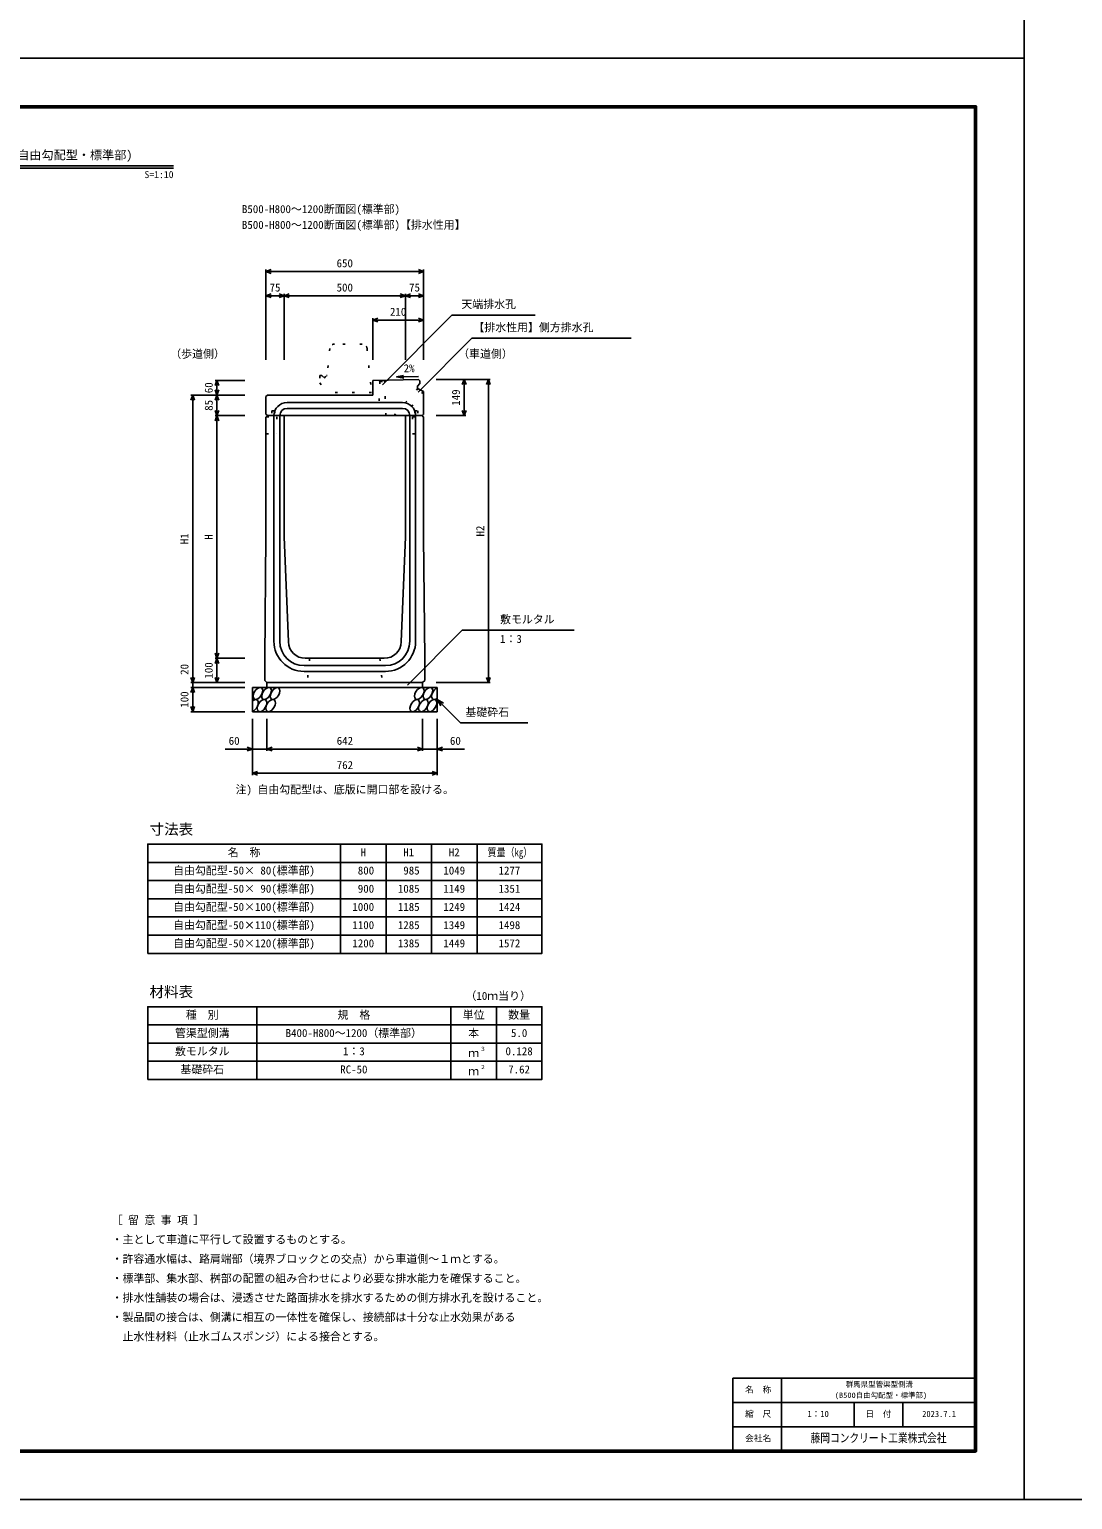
# Model space of a CAD drawing. Units: millimetres, scale not verified. Extents: x -12600 to 12600, y -5940 to 5940.
# Drawn here: x -8300 to -4000, y -5940 to 119 of the extents above; entities that cross this region are included whole.
import ezdxf
from ezdxf.enums import TextEntityAlignment as Align

# ---------------------------------------------------------------- set-up
doc = ezdxf.new("R2010")
doc.units = ezdxf.units.MM
doc.header["$LTSCALE"] = 40
doc.linetypes.add('DOTTED', pattern=[1.75, 0.25, -1.5])
for name, color, linetype, lineweight in [('0-0_DIM', 7, 'Continuous', 25), ('0-1_Defpoints', 5, 'Continuous', 25), ('0-2_HATCH', 6, 'Continuous', 25), ('0-3_HYO', 3, 'Continuous', 25), ('0-4_HYO2', 4, 'Continuous', 25), ('0-5_OUTLINE', 3, 'Continuous', 25), ('0-6_OUTLINE2', 4, 'DOTTED', 25), ('0-7_TXT', 7, 'Continuous', 25), ('0-8_WAKU', 3, 'Continuous', 25), ('0-9_WAKU-LINE', 7, 'Continuous', 25)]:
    doc.layers.add(name, color=color, linetype=linetype, lineweight=lineweight)
doc.layers.add('0-A_WAKU-TXT', color=7, linetype='Continuous')
doc.styles.add('ＭＳ ゴシック', font='')
doc.styles.get('ＭＳ ゴシック').set_extended_font_data('MS Gothic')

msp = doc.modelspace()

# ---------------------------------------------------------------- linework, layer by layer
at = {"layer": '0-0_DIM'}
for p, q in [((-7325, -871.3), (-7325, -1242.94)), ((-6675, -878.8), (-7325, -878.8)), ((-6675, -871.3), (-6675, -1242.94)), ((-7250, -978.8), (-7325, -978.8)), ((-7250, -971.3), (-7250, -1242.94)), ((-7250, -978.8), (-6750, -978.8)), ((-6750, -971.3), (-6750, -1242.94)), ((-6750, -978.8), (-6675, -978.8)), ((-6885, -1071.3), (-6885, -1242.94)), ((-6675, -1078.8), (-6885, -1078.8)), ((-6845.1, -1345.41), (-6558.47, -1058.78)), ((-6558.47, -1058.78), (-6215.36, -1058.78)), ((-6698.17, -1376.24), (-6476.03, -1154.1)), ((-6476.03, -1154.1), (-5820.13, -1154.1)), ((-7534.5, -1327.94), (-7412, -1327.94)), ((-7527, -1327.94), (-7527, -1387.94)), ((-6400.5, -1323.94), (-6623, -1323.94)), ((-6508, -1323.94), (-6508, -1472.94)), ((-6408, -1323.94), (-6408, -2572.94)), ((-7634.5, -1387.94), (-7412, -1387.94)), ((-7627, -1387.94), (-7627, -2572.94)), ((-7527, -1472.94), (-7527, -1387.94)), ((-7534.5, -1472.94), (-7412, -1472.94)), ((-7527, -1472.94), (-7527, -2472.94)), ((-6500.5, -1472.94), (-6623, -1472.94)), ((-6741.89, -2583.75), (-6515.66, -2357.52)), ((-6515.66, -2357.52), (-6054.19, -2357.52)), ((-7534.5, -2472.94), (-7412, -2472.94)), ((-7527, -2472.94), (-7527, -2572.94)), ((-7634.5, -2572.94), (-7412, -2572.94)), ((-7634.5, -2592.94), (-7412, -2592.94)), ((-7627, -2572.94), (-7627, -2592.94)), ((-7627, -2592.94), (-7627, -2692.94)), ((-6400.5, -2572.94), (-6623, -2572.94)), ((-6619, -2642.94), (-6523.24, -2738.7)), ((-6619, -2642.94), (-6593.02, -2657.94)), ((-6619, -2642.94), (-6604, -2668.92)), ((-7634.5, -2692.94), (-7412, -2692.94)), ((-7381, -2954.31), (-7381, -2722.94)), ((-7321, -2854.31), (-7321, -2722.94)), ((-6679, -2854.31), (-6679, -2722.94)), ((-6619, -2954.31), (-6619, -2722.94)), ((-6523.24, -2738.7), (-6245.69, -2738.7)), ((-7381, -2846.81), (-7492.79, -2846.81)), ((-7381, -2846.81), (-7321, -2846.81)), ((-7321, -2846.81), (-6679, -2846.81)), ((-6619, -2846.81), (-6679, -2846.81)), ((-6619, -2846.81), (-6507.21, -2846.81)), ((-7381, -2946.81), (-6619, -2946.81))]:
    msp.add_line(p, q, dxfattribs=at)
for points in [[(-7303.86, -886.5), (-7325, -878.8), (-7303.86, -871.11)], [(-6696.14, -871.11), (-6675, -878.8), (-6696.14, -886.5)], [(-7303.86, -971.11), (-7325, -978.8), (-7303.86, -986.5)], [(-7271.14, -971.11), (-7250, -978.8), (-7271.14, -986.5)], [(-7228.86, -986.5), (-7250, -978.8), (-7228.86, -971.11)], [(-6771.14, -971.11), (-6750, -978.8), (-6771.14, -986.5)], [(-6728.86, -971.11), (-6750, -978.8), (-6728.86, -986.5)], [(-6696.14, -971.11), (-6675, -978.8), (-6696.14, -986.5)], [(-6863.86, -1071.11), (-6885, -1078.8), (-6863.86, -1086.5)], [(-6696.14, -1071.11), (-6675, -1078.8), (-6696.14, -1086.5)], [(-7534.7, -1349.09), (-7527, -1327.94), (-7519.3, -1349.09)], [(-6515.7, -1345.09), (-6508, -1323.94), (-6500.3, -1345.09)], [(-6415.7, -1345.09), (-6408, -1323.94), (-6400.3, -1345.09)], [(-7619.3, -1409.09), (-7627, -1387.94), (-7634.7, -1409.09)], [(-7519.3, -1366.8), (-7527, -1387.94), (-7534.7, -1366.8)], [(-7534.7, -1409.09), (-7527, -1387.94), (-7519.3, -1409.09)], [(-7534.7, -1451.8), (-7527, -1472.94), (-7519.3, -1451.8)], [(-6515.7, -1451.8), (-6508, -1472.94), (-6500.3, -1451.8)], [(-7534.7, -1494.09), (-7527, -1472.94), (-7519.3, -1494.09)], [(-7519.3, -2451.8), (-7527, -2472.94), (-7534.7, -2451.8)], [(-7534.7, -2494.09), (-7527, -2472.94), (-7519.3, -2494.09)], [(-7619.3, -2551.8), (-7627, -2572.94), (-7634.7, -2551.8)], [(-7619.3, -2614.09), (-7627, -2592.94), (-7634.7, -2614.09)], [(-7519.3, -2551.8), (-7527, -2572.94), (-7534.7, -2551.8)], [(-6415.7, -2551.8), (-6408, -2572.94), (-6400.3, -2551.8)], [(-7619.3, -2671.8), (-7627, -2692.94), (-7634.7, -2671.8)], [(-7402.14, -2839.11), (-7381, -2846.81), (-7402.14, -2854.5)], [(-7299.86, -2854.5), (-7321, -2846.81), (-7299.86, -2839.11)], [(-6700.14, -2839.11), (-6679, -2846.81), (-6700.14, -2854.5)], [(-6597.86, -2839.11), (-6619, -2846.81), (-6597.86, -2854.5)], [(-7359.86, -2954.5), (-7381, -2946.81), (-7359.86, -2939.11)], [(-6640.14, -2939.11), (-6619, -2946.81), (-6640.14, -2954.5)]]:
    msp.add_lwpolyline(points, dxfattribs=at)
at = {"layer": '0-1_Defpoints'}
for points in [[(-4200, -5940), (12600, -5940), (12600, 5940), (-4200, 5940)], [(-12600, -5940), (-4200, -5940), (-4200, 0), (-12600, 0)]]:
    msp.add_lwpolyline(points, close=True, dxfattribs=at)
at = {"layer": '0-2_HATCH'}
for centre in [(-7358.11, -2617.94), (-7322.63, -2617.94), (-7287.16, -2617.94), (-6692.95, -2617.94), (-6657.48, -2617.94), (-7341.23, -2667.94), (-7305.75, -2667.94), (-6711.55, -2667.94), (-6676.07, -2667.94), (-6640.59, -2667.94)]:
    msp.add_ellipse(centre, major_axis=(14.54, 23.54), ratio=0.5792, dxfattribs=at)
for centre, start_param, end_param in [((-6622, -2617.94), 0.6666252, 4.1103269), ((-7376.7, -2667.94), 3.7419964, 7.318141)]:
    msp.add_ellipse(centre, major_axis=(14.54, 23.54), ratio=0.5792, start_param=start_param, end_param=end_param, dxfattribs=at)
at = {"layer": '0-3_HYO'}
for p, q in [((-7017.5, -3238.87), (-7017.5, -3688.87)), ((-6830, -3238.87), (-6830, -3688.87)), ((-6642.5, -3238.87), (-6642.5, -3688.87)), ((-6455, -3238.87), (-6455, -3688.87)), ((-7812.5, -3313.87), (-6187.5, -3313.87)), ((-7362.5, -3908.65), (-7362.5, -4208.65)), ((-6562.5, -3908.65), (-6562.5, -4208.65)), ((-6375, -3908.65), (-6375, -4208.65)), ((-7812.5, -3983.65), (-6187.5, -3983.65))]:
    msp.add_line(p, q, dxfattribs=at)
for points in [[(-7812.5, -3688.87), (-6187.5, -3688.87), (-6187.5, -3238.87), (-7812.5, -3238.87)], [(-7812.5, -4208.65), (-6187.5, -4208.65), (-6187.5, -3908.65), (-7812.5, -3908.65)]]:
    msp.add_lwpolyline(points, close=True, dxfattribs=at)
at = {"layer": '0-4_HYO2'}
for p, q in [((-7812.5, -3388.87), (-6187.5, -3388.87)), ((-7812.5, -3463.87), (-6187.5, -3463.87)), ((-7812.5, -3538.87), (-6187.5, -3538.87)), ((-7812.5, -3613.87), (-6187.5, -3613.87)), ((-7812.5, -4058.65), (-6187.5, -4058.65)), ((-7812.5, -4133.65), (-6187.5, -4133.65))]:
    msp.add_line(p, q, dxfattribs=at)
at = {"layer": '0-5_OUTLINE', "linetype": 'DOTTED'}
for p, q in [((-7061.81, -1195.99), (-7073, -1307.94)), ((-6928.1, -1177.94), (-7041.9, -1177.94)), ((-6908.2, -1195.95), (-6890, -1377.94)), ((-7103, -1307.94), (-7103, -1337.94)), ((-7103, -1307.94), (-7095, -1307.94)), ((-7103, -1337.94), (-7080, -1377.94)), ((-6890, -1377.94), (-7080, -1377.94))]:
    msp.add_line(p, q, dxfattribs=at)
at = {"layer": '0-5_OUTLINE'}
for p, q in [((-6885, -1327.94), (-6696, -1324.34)), ((-6885, -1327.94), (-6885, -1387.94)), ((-6696, -1324.34), (-6691, -1329.25)), ((-6691, -1329.25), (-6691, -1340.94)), ((-7325, -1393.94), (-7319, -1387.94)), ((-7319, -1387.94), (-6885, -1387.94)), ((-6700, -1350.94), (-6691, -1340.94)), ((-6700, -1350.94), (-6700, -1360.94)), ((-6700, -1360.94), (-6675, -1373.94)), ((-7325, -1393.94), (-7325, -1466.94)), ((-7325, -1466.94), (-7319, -1472.94)), ((-7325, -1478.94), (-7319, -1472.94)), ((-7325, -1972.94), (-7325, -1478.94)), ((-6681, -1472.94), (-7319, -1472.94)), ((-7250, -1472.94), (-7250, -1972.94)), ((-6750, -1472.94), (-6750, -1972.94)), ((-6681, -1472.94), (-6675, -1478.94)), ((-6675, -1478.94), (-6675, -1972.94)), ((-7325, -1972.94), (-7330, -2472.94)), ((-7250, -1972.94), (-7232.69, -2405.74)), ((-6750, -1972.94), (-6767.31, -2405.74)), ((-6675, -1972.94), (-6670, -2472.94)), ((-7330, -2563.94), (-7330, -2472.94)), ((-6837.26, -2472.94), (-7162.74, -2472.94)), ((-6670, -2563.94), (-6670, -2472.94)), ((-7381, -2592.94), (-6619, -2592.94)), ((-7381, -2692.94), (-7381, -2592.94)), ((-7330, -2563.94), (-7321, -2572.94)), ((-6679, -2572.94), (-7321, -2572.94)), ((-7321, -2572.94), (-7321, -2592.94)), ((-6679, -2572.94), (-6670, -2563.94)), ((-6679, -2572.94), (-6679, -2592.94)), ((-6619, -2692.94), (-6619, -2592.94)), ((-7381, -2692.94), (-6619, -2692.94))]:
    msp.add_line(p, q, dxfattribs=at)
at = {"layer": '0-5_OUTLINE', "linetype": 'DOTTED'}
msp.add_lwpolyline([(-7095, -1307.94), (-7085, -1317.94), (-7075, -1307.94), (-7073, -1307.94)], dxfattribs=at)
at = {"layer": '0-5_OUTLINE'}
msp.add_lwpolyline([(-6681, -1472.94), (-6675, -1466.94), (-6675, -1373.94)], dxfattribs=at)
at = {"layer": '0-5_OUTLINE', "linetype": 'DOTTED'}
for centre, start, end in [((-7041.9, -1197.94), 90, 174.40835), ((-6928.1, -1197.94), 4.08463, 90)]:
    msp.add_arc(centre, 20, start, end, dxfattribs=at)
at = {"layer": '0-5_OUTLINE'}
for centre, start, end in [((-7162.74, -2402.94), 182.29061, 270.36797), ((-6837.26, -2402.94), 270, 357.70939)]:
    msp.add_arc(centre, 70, start, end, dxfattribs=at)
at = {"layer": '0-6_OUTLINE2'}
for p, q in [((-6855, -1331.7), (-6861.5, -1472.94)), ((-6855, -1331.7), (-6857.47, -1327.42)), ((-6855, -1331.7), (-6837, -1331.7)), ((-6837, -1331.7), (-6834.27, -1326.98)), ((-6830.5, -1472.94), (-6837, -1331.7)), ((-6797.09, -1472.94), (-6698.55, -1361.7)), ((-6676.61, -1373.11), (-6754.07, -1472.94)), ((-7301, -1452.44), (-7289, -1452.44)), ((-7301, -1452.44), (-7301, -1477.44)), ((-7289, -1452.44), (-7289, -1477.44)), ((-6711, -1452.44), (-6699, -1452.44)), ((-6711, -1452.44), (-6711, -1477.44)), ((-6699, -1452.44), (-6699, -1477.44)), ((-7323.5, -1477.44), (-7280, -1477.44)), ((-7280, -1477.44), (-7280, -1547.94)), ((-6720.55, -1477.44), (-6720.55, -1547.94)), ((-6720.55, -1477.44), (-6676.5, -1477.44)), ((-7325, -1547.94), (-7280, -1547.94)), ((-6720.55, -1547.94), (-6675, -1547.94)), ((-7145, -2472.94), (-7155, -2572.94)), ((-6855, -2472.94), (-6845, -2572.94))]:
    msp.add_line(p, q, dxfattribs=at)
at = {"layer": '0-6_OUTLINE2', "linetype": 'Continuous'}
for p, q in [((-6762, -1418.94), (-7238, -1418.94)), ((-6762, -1442.94), (-7238, -1442.94)), ((-7292, -1472.94), (-7292, -2402.94)), ((-7268, -1472.94), (-7268, -2402.94)), ((-6732, -1472.94), (-6732, -2402.94)), ((-6708, -1472.94), (-6708, -2402.94)), ((-6832, -2502.94), (-7168, -2502.94)), ((-6832, -2526.94), (-7168, -2526.94))]:
    msp.add_line(p, q, dxfattribs=at)
for centre, radius, start, end in [((-7238, -1472.94), 54, 90, 180), ((-7238, -1472.94), 30, 90, 180), ((-6762, -1472.94), 54, 0, 90), ((-6762, -1472.94), 30, 0, 90), ((-7168, -2402.94), 124, 180, 270), ((-7168, -2402.94), 100, 180, 270), ((-6832, -2402.94), 100, 270, 0), ((-6832, -2402.94), 124, 270, 0)]:
    msp.add_arc(centre, radius, start, end, dxfattribs=at)
at = {"layer": '0-7_TXT'}
for p, q in [((-9094.18, -442.8), (-7705.82, -442.8)), ((-9094.18, -452.4), (-7705.82, -452.4)), ((-6786.83, -1313.5), (-6757.19, -1318.15))]:
    msp.add_line(p, q, dxfattribs=at)
msp.add_lwpolyline([(-6696.41, -1311.78), (-6786.83, -1313.5), (-6757.39, -1307.73)], dxfattribs=at)
at = {"layer": '0-8_WAKU'}
for p, q in [((-5400, -5440), (-4400, -5440)), ((-5400, -5740), (-5400, -5440))]:
    msp.add_line(p, q, dxfattribs=at)
at = {"layer": '0-8_WAKU', "lineweight": 50}
msp.add_lwpolyline([(-12400, -5740), (-4400, -5740), (-4400, -200), (-12400, -200)], close=True, dxfattribs=at)
at = {"layer": '0-9_WAKU-LINE'}
for p, q in [((-5200, -5740), (-5200, -5440)), ((-5400, -5540), (-4400, -5540)), ((-4900, -5640), (-4900, -5540)), ((-4700, -5640), (-4700, -5540)), ((-5400, -5640), (-4400, -5640))]:
    msp.add_line(p, q, dxfattribs=at)

# ---------------------------------------------------------------- texts
at = {"layer": '0-0_DIM', "style": 'ＭＳ ゴシック'}
for s, p in [('650', (-7033.75, -871.3)), ('75', (-7310, -971.3)), ('500', (-7033.75, -971.3)), ('75', (-6735, -971.3)), ('210', (-6813.75, -1071.3)), ('天端排水孔', (-6519.36, -1040.04)), ('【排水性用】側方排水孔', (-6469.84, -1135.36)), ('（歩道側）', (-7719.39, -1244.65)), ('（車道側）', (-6532.57, -1244.65)), ('敷モルタル', (-6360.06, -2338.78)), ('1：3', (-6360.06, -2419.47)), ('基礎砕石', (-6502.68, -2721.53)), ('60', (-7478.5, -2839.31)), ('642', (-7033.22, -2839.31)), ('60', (-6566.5, -2839.31)), ('762', (-7033.22, -2939.31))]:
    msp.add_text(s, height=32.99, dxfattribs=at).set_placement(p, align=Align.BOTTOM_LEFT)
for s, p in [('60', (-7534.5, -1380.44)), ('149', (-6515.5, -1432.19)), ('85', (-7534.5, -1452.94)), ('H2', (-6415.5, -1970.94)), ('H1', (-7634.5, -2002.94)), ('H', (-7534.5, -1984.19)), ('20', (-7634.5, -2541.13)), ('100', (-7534.5, -2556.69)), ('100', (-7634.5, -2676.69))]:
    msp.add_text(s, height=32.99, rotation=90, dxfattribs=at).set_placement(p, align=Align.BOTTOM_LEFT)
at = {"layer": '0-7_TXT', "style": 'ＭＳ ゴシック'}
for s, height, p in [('群馬県型管渠型側溝(B500自由勾配型・標準部)', 36.66, (-8925, -427.8)), ('S', 29.33, (-7825.82, -502.8)), ('=', 29.33, (-7805.82, -502.8)), ('1', 29.33, (-7785.82, -502.8)), (':', 29.33, (-7765.82, -502.8)), ('1', 29.33, (-7745.82, -502.8)), ('0', 29.33, (-7725.82, -502.8)), ('B500-H800～1200断面図(標準部)', 32.99, (-7423.96, -648.2)), ('B500-H800～1200断面図(標準部)【排水性用】', 32.99, (-7423.96, -713.07)), ('2%', 32.99, (-6757.26, -1304.17)), ('注) 自由勾配型は、底版に開口部を設ける。', 32.99, (-7450, -3040)), ('寸法表', 43.99, (-7805, -3212.62)), ('名\u3000称', 32.99, (-7482.5, -3298.87)), ('H', 32.99, (-6935, -3298.87)), ('H1', 32.99, (-6758.75, -3298.87)), ('H2', 32.99, (-6571.25, -3298.87)), ('自由勾配型-50× 80(標準部)', 32.99, (-7707.5, -3373.87)), (' 800', 32.99, (-6968.75, -3373.87)), (' 985', 32.99, (-6781.25, -3373.87)), ('1049', 32.99, (-6593.75, -3373.87)), ('1277', 32.99, (-6366.25, -3373.87)), ('自由勾配型-50× 90(標準部)', 32.99, (-7707.5, -3448.87)), (' 900', 32.99, (-6968.75, -3448.87)), ('1085', 32.99, (-6781.25, -3448.87)), ('1149', 32.99, (-6593.75, -3448.87)), ('1351', 32.99, (-6366.25, -3448.87)), ('自由勾配型-50×100(標準部)', 32.99, (-7707.5, -3523.87)), ('1000', 32.99, (-6968.75, -3523.87)), ('1185', 32.99, (-6781.25, -3523.87)), ('1249', 32.99, (-6593.75, -3523.87)), ('1424', 32.99, (-6366.25, -3523.87)), ('自由勾配型-50×110(標準部)', 32.99, (-7707.5, -3598.87)), ('1100', 32.99, (-6968.75, -3598.87)), ('1285', 32.99, (-6781.25, -3598.87)), ('1349', 32.99, (-6593.75, -3598.87)), ('1498', 32.99, (-6366.25, -3598.87)), ('自由勾配型-50×120(標準部)', 32.99, (-7707.5, -3673.87)), ('1200', 32.99, (-6968.75, -3673.87)), ('1385', 32.99, (-6781.25, -3673.87)), ('1449', 32.99, (-6593.75, -3673.87)), ('1572', 32.99, (-6366.25, -3673.87)), ('材料表', 43.99, (-7805, -3882.4)), ('（10ｍ当り）', 32.99, (-6502.5, -3890.65)), ('種\u3000別', 32.99, (-7655, -3968.65)), ('規\u3000格', 32.99, (-7030, -3968.65)), ('単位', 32.99, (-6513.75, -3968.65)), ('数量', 32.99, (-6326.25, -3968.65)), ('管渠型側溝', 32.99, (-7700, -4043.65)), ('B400-H800～1200（標準部）', 32.99, (-7243.75, -4043.65)), ('本', 32.99, (-6491.25, -4043.65)), ('5.0', 32.99, (-6315, -4043.65)), ('敷モルタル', 32.99, (-7700, -4118.65)), ('1：3', 32.99, (-7007.5, -4118.65)), ('ｍ', 32.99, (-6491.25, -4126.15)), ('３', 16.5, (-6442.09, -4095.87)), ('0.128', 32.99, (-6337.5, -4118.65)), ('基礎砕石', 32.99, (-7677.5, -4193.65)), ('RC-50', 32.99, (-7018.75, -4193.65)), ('ｍ', 32.99, (-6491.25, -4201.15)), ('２', 16.5, (-6442.09, -4170.87)), ('7.62', 32.99, (-6326.25, -4193.65)), ('［ 留 意 事 項 ］', 32.99, (-7961.08, -4814.42)), ('・主として車道に平行して設置するものとする。', 32.99, (-7961.08, -4894.42)), ('・許容通水幅は、路肩端部（境界ブロックとの交点）から車道側～１ｍとする。', 32.99, (-7961.08, -4974.42)), ('・標準部、集水部、桝部の配置の組み合わせにより必要な排水能力を確保すること。', 32.99, (-7961.08, -5054.42)), ('・排水性舗装の場合は、浸透させた路面排水を排水するための側方排水孔を設けること。', 32.99, (-7961.08, -5134.42)), ('・製品間の接合は、側溝に相互の一体性を確保し、接続部は十分な止水効果がある', 32.99, (-7961.08, -5214.42)), ('\u3000止水性材料（止水ゴムスポンジ）による接合とする。', 32.99, (-7961.08, -5294.42))]:
    msp.add_text(s, height=height, dxfattribs=at).set_placement(p, align=Align.BOTTOM_LEFT)
at = {"layer": '0-7_TXT', "style": 'ＭＳ ゴシック', "width": 0.8}
msp.add_text('質量（kg）', height=32.99, dxfattribs=at).set_placement((-6411.25, -3298.87), align=Align.BOTTOM_LEFT)
at = {"layer": '0-A_WAKU-TXT', "style": 'ＭＳ ゴシック'}
for s, height, p in [('群馬県型管渠型側溝', 21.99, (-4935, -5482.5)), ('名\u3000称', 25.66, (-5350.05, -5507.5)), ('(B500自由勾配型・標準部)', 21.99, (-4980, -5527.5)), ('縮\u3000尺', 25.66, (-5350.05, -5607.5)), ('日\u3000付', 25.66, (-4854.05, -5607.5)), ('1：10', 25.66, (-5093.25, -5607.5)), ('2023.7.1', 25.66, (-4620, -5607.5)), ('会社名', 25.66, (-5350.05, -5707.5))]:
    msp.add_text(s, height=height, dxfattribs=at).set_placement(p, align=Align.BOTTOM_LEFT)
at = {"layer": '0-A_WAKU-TXT', "style": 'ＭＳ ゴシック', "width": 0.8}
msp.add_text('藤岡コンクリート工業株式会社', height=36.66, dxfattribs=at).set_placement((-5080, -5715), align=Align.BOTTOM_LEFT)

doc.saveas('drawing.dxf')
